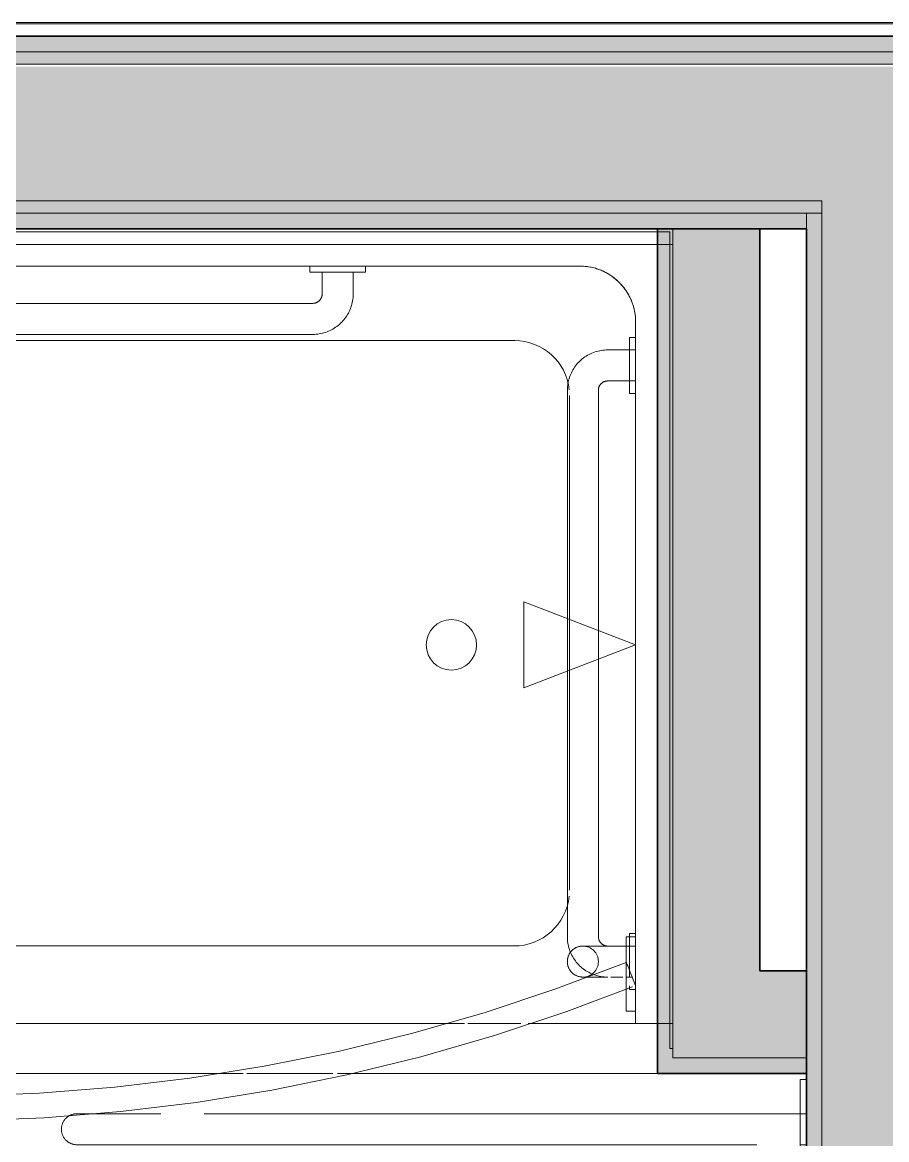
# Model space of a CAD drawing. Header units: inches. Extents: x 6 to 8416, y -388 to 6104.
# Drawn here: x 7184.59 to 7219.4, y 224.77 to 269.75 of the extents above; entities that cross this region are included whole.
import ezdxf

# ---------------------------------------------------------------- set-up
doc = ezdxf.new("R2010")
doc.units = ezdxf.units.IN
doc.header["$MEASUREMENT"] = 0
doc.linetypes.add('Dash 1_16_', pattern=[48, 24, -24])
doc.linetypes.add('Hidden 1_16_', pattern=[36, 24, -12])
for name, color, linetype, lineweight in [('A-GENM', 13, 'Continuous', 18), ('A-ROOM', 32, 'Continuous', 13), ('A-WALL', 113, 'Continuous', 25), ('A-WALL-PATT', 111, 'Continuous', 35), ('I-WALL', 2, 'Continuous', 25), ('P-SANR-FIXT', 6, 'Continuous', 18), ('Q-SPCQ', 91, 'Continuous', 18)]:
    doc.layers.add(name, color=color, linetype=linetype, lineweight=lineweight)

# ---------------------------------------------------------------- blocks, each defined once
blk = doc.blocks.new('GM BA Shower-Unit-Tub-Prefab-ICC ADA-AM - ICC Type B_ Option A Forward_ 60_W x 32_D-2223805-LEVEL 3 - PLAN Copy 1 Copy 1')
at = {"layer": 'A-GENM'}
blk.add_line((0, 32), (0.625, 32), dxfattribs=at)
blk = doc.blocks.new('PL BA Toilet-Unit-Two Piece-ICC ADA-AM - ICC Type B_ Side Approach_ Swing Up Bar-V233-LEVEL 3 - PLAN Copy 1 Copy 1')
at = {"layer": 'A-GENM', "linetype": 'Hidden 1_16_', "lineweight": 9}
for p, q in [((0, -6), (0, 0)), ((0, -18.276), (0, -6)), ((0, -18.875), (0, -18.276)), ((0, -22.536), (0, -19.066)), ((0, -23.578), (0, -22.678)), ((0, -47.172), (0, -23.578))]:
    blk.add_line(p, q, dxfattribs=at)
blk = doc.blocks.new('z Nested-Shower Surround-Tub-Prefab - Variable-V238-LEVEL 3 - PLAN Copy 1 Copy 1')
at = {"layer": 'A-GENM', "lineweight": 9}
for p, q in [((0.125, 33), (0, 33)), ((0, 33), (0, 0.625)), ((0, 32), (0, 33)), ((0, 33), (0.125, 33)), ((0.125, 0.625), (0.125, 33)), ((0.125, 33), (0.125, 32)), ((0, 29.875), (0, 32)), ((0.125, 32), (0.125, 29.875)), ((0, 0.625), (0, 29.875)), ((0.125, 29.875), (0.125, 0.625)), ((0, 0.625), (0, 0)), ((0, 0), (0, 0.625)), ((0.125, 0.125), (0.125, 0.625)), ((0.125, 0.625), (0.125, 0.313)), ((0, 0), (60, 0)), ((0.625, 0), (0, 0)), ((59.875, 0.125), (0.125, 0.125)), ((0.402, 0.125), (0.625, 0.125)), ((0.625, 0.125), (59.375, 0.125)), ((59.375, 0), (0.625, 0))]:
    blk.add_line(p, q, dxfattribs=at)
at = {"layer": 'A-GENM'}
for p, q in [((1.5, 32), (0, 32)), ((0, 32), (0, 0.625)), ((0, 29.875), (0, 32)), ((0.125, 32), (0.379, 32)), ((0.402, 32), (0.625, 32)), ((0.625, 32), (1.5, 32)), ((1.5, 32), (5.826, 32)), ((1.5, 30.75), (1.5, 32)), ((1.5, 30.75), (1.5, 32)), ((1.5, 32), (1.5, 30.75)), ((6.125, 32), (8.252, 32)), ((8.398, 32), (9.275, 32)), ((9.275, 32), (26.625, 32)), ((1.5, 30), (1.5, 30.75)), ((1.5, 29.25), (1.5, 30.75)), ((1.5, 30.75), (1.5, 30)), ((0, 0.625), (0, 29.875)), ((1.5, 3.75), (1.5, 29.25)), ((1.5, 5.942), (1.5, 29.058)), ((1.5, 29.058), (1.5, 5.942)), ((53.839, 28.873), (6.409, 28.873)), ((4.159, 26.623), (4.159, 17.771)), ((4.159, 17.771), (4.159, 15.729)), ((4.159, 15.729), (4.159, 6.712)), ((1.5, 3.75), (1.5, 5.058)), ((1.5, 5.058), (1.5, 3.75)), ((53.877, 4.5), (6.371, 4.5)), ((56.25, 1.5), (3.75, 1.5)), ((56.25, 1.5), (3.75, 1.5)), ((3.75, 1.5), (56.25, 1.5)), ((0, 0.625), (0, 0)), ((0, 0), (0, 0.625)), ((0, 0), (60, 0)), ((0.625, 0), (0, 0)), ((59.375, 0), (0.625, 0))]:
    blk.add_line(p, q, dxfattribs=at)
blk.add_circle((8.92, 16.75), 1.016, dxfattribs=at)
for centre, radius, start, end in [((6.409, 26.623), 2.25, 90, 173.7582), ((6.371, 6.712), 2.212, 186.0977, 270), ((3.75, 3.75), 2.25, 180, 195), ((3.75, 3.75), 2.25, 180, 270), ((3.75, 3.75), 2.25, 180, 195), ((3.75, 3.75), 2.25, 195, 200.0287), ((3.75, 3.75), 2.25, 195, 200.0287), ((3.75, 3.75), 2.25, 200.0287, 204.9713), ((3.75, 3.75), 2.25, 200.0287, 204.9713), ((3.75, 3.75), 2.25, 204.9713, 210), ((3.75, 3.75), 2.25, 204.9713, 210), ((3.75, 3.75), 2.25, 210, 225), ((3.75, 3.75), 2.25, 210, 225), ((3.75, 3.75), 2.25, 225, 240), ((3.75, 3.75), 2.25, 225, 240), ((3.75, 3.75), 2.25, 240, 245.0287), ((3.75, 3.75), 2.25, 240, 245.0287), ((3.75, 3.75), 2.25, 245.0287, 249.9713), ((3.75, 3.75), 2.25, 245.0287, 249.9713), ((3.75, 3.75), 2.25, 249.9713, 255), ((3.75, 3.75), 2.25, 249.9713, 255), ((3.75, 3.75), 2.25, 255, 270), ((3.75, 3.75), 2.25, 255, 270)]:
    blk.add_arc(centre, radius, start, end, dxfattribs=at)
blk = doc.blocks.new('z Nested-Shower Grab Bars - Variable-V239-LEVEL 3 - PLAN Copy 1 Copy 1')
at = {"layer": 'A-GENM', "linetype": 'Dash 1_16_', "lineweight": 9}
for p, q in [((0.245, 29.125), (0, 29.125)), ((0, 29.125), (0, 28.974)), ((0, 29.125), (0, 29.087)), ((0.245, 29.125), (0, 29.125)), ((0, 29.125), (0, 28.974)), ((0, 29.125), (0, 28.974)), ((0, 29.087), (0, 28.974)), ((0, 28.795), (0, 28.563)), ((0, 28.795), (0, 28.563)), ((0, 28.795), (0, 28.563)), ((0, 28.795), (0, 28.563)), ((0.25, 29.087), (0.25, 29.125)), ((0.25, 29.087), (0.25, 29.125)), ((0.25, 29.087), (0.25, 29.125)), ((0.25, 29.087), (0.25, 29.125)), ((0.25, 28.974), (0.25, 29.087)), ((0.25, 28.974), (0.25, 29.087)), ((0.25, 28.974), (0.25, 29.087)), ((0.25, 28.974), (0.25, 29.087)), ((0, 28.625), (0, 28.604)), ((0, 28.625), (0, 28.604)), ((0, 28.604), (0, 28.541)), ((0, 28.604), (0, 28.541)), ((0, 28.541), (0, 28.442)), ((0, 28.541), (0, 28.442)), ((0, 28.503), (0, 28.291)), ((0, 28.503), (0, 28.113)), ((0, 28.503), (0, 28.291)), ((0, 28.442), (0, 28.313)), ((0, 28.442), (0, 27.838)), ((0.375, 28.625), (0.154, 28.625)), ((0.25, 28.625), (0.25, 28.604)), ((0.25, 28.625), (0.25, 28.604)), ((0.25, 28.604), (0.25, 28.541)), ((0.25, 28.604), (0.25, 28.541)), ((0.25, 28.541), (0.25, 28.442)), ((0.25, 28.541), (0.25, 28.442)), ((0.25, 28.442), (0.25, 28.313)), ((0.25, 28.442), (0.25, 28.313)), ((1.004, 28.625), (0.515, 28.625)), ((1.004, 28.625), (0.515, 28.625)), ((1.143, 28.625), (1.125, 28.625)), ((1.125, 28.625), (1.165, 28.625)), ((1.208, 28.623), (1.143, 28.625)), ((1.165, 28.625), (1.205, 28.625)), ((1.205, 28.625), (1.245, 28.625)), ((1.272, 28.618), (1.208, 28.623)), ((1.245, 28.625), (1.284, 28.625)), ((1.337, 28.611), (1.272, 28.618)), ((1.284, 28.625), (1.324, 28.625)), ((1.324, 28.625), (1.363, 28.625)), ((1.401, 28.601), (1.337, 28.611)), ((1.363, 28.625), (1.401, 28.625)), ((1.401, 28.625), (1.44, 28.625)), ((1.465, 28.589), (1.401, 28.601)), ((1.44, 28.625), (1.477, 28.625)), ((1.528, 28.574), (1.465, 28.589)), ((1.477, 28.625), (1.514, 28.625)), ((1.514, 28.625), (1.551, 28.625)), ((1.591, 28.557), (1.528, 28.574)), ((1.551, 28.625), (1.587, 28.625)), ((1.587, 28.625), (1.622, 28.625)), ((1.653, 28.537), (1.591, 28.557)), ((1.622, 28.625), (1.656, 28.625)), ((1.714, 28.515), (1.653, 28.537)), ((1.656, 28.625), (1.69, 28.625)), ((1.69, 28.625), (1.722, 28.625)), ((1.774, 28.49), (1.714, 28.515)), ((1.722, 28.625), (1.754, 28.625)), ((1.754, 28.625), (1.784, 28.625)), ((1.833, 28.463), (1.774, 28.49)), ((1.784, 28.625), (1.814, 28.625)), ((1.814, 28.625), (1.842, 28.625)), ((1.891, 28.433), (1.833, 28.463)), ((1.842, 28.625), (1.87, 28.625)), ((1.87, 28.625), (1.896, 28.625)), ((1.948, 28.401), (1.891, 28.433)), ((1.896, 28.625), (1.921, 28.625)), ((1.921, 28.625), (1.944, 28.625)), ((1.944, 28.625), (1.966, 28.625)), ((2.003, 28.367), (1.948, 28.401)), ((2.057, 28.331), (2.003, 28.367)), ((2.042, 28.625), (2.057, 28.625)), ((2.057, 28.625), (2.071, 28.625)), ((2.125, 28.625), (2.15, 28.625)), ((2.15, 28.625), (2.175, 28.623)), ((2.175, 28.623), (2.2, 28.621)), ((2.2, 28.621), (2.225, 28.617)), ((2.225, 28.617), (2.249, 28.613)), ((2.249, 28.613), (2.274, 28.607)), ((2.274, 28.607), (2.298, 28.601)), ((2.298, 28.601), (2.322, 28.593)), ((2.322, 28.593), (2.345, 28.585)), ((2.345, 28.585), (2.368, 28.576)), ((2.368, 28.576), (2.391, 28.565)), ((2.391, 28.565), (2.414, 28.554)), ((2.414, 28.554), (2.436, 28.542)), ((2.436, 28.542), (2.457, 28.53)), ((2.457, 28.53), (2.478, 28.516)), ((2.478, 28.516), (2.498, 28.501)), ((2.498, 28.501), (2.518, 28.486)), ((2.518, 28.486), (2.537, 28.47)), ((2.537, 28.47), (2.556, 28.453)), ((2.556, 28.453), (2.573, 28.435)), ((2.573, 28.435), (2.59, 28.417)), ((2.59, 28.417), (2.607, 28.398)), ((2.607, 28.398), (2.622, 28.379)), ((2.622, 28.379), (2.637, 28.358)), ((2.637, 28.358), (2.651, 28.338)), ((0, 28.313), (0, 27.838)), ((0, 28.291), (0, 28.113)), ((0, 28.291), (0, 28.113)), ((0, 28), (0, 27.749)), ((0, 28), (0, 27.749)), ((0, 28), (0, 27.749)), ((0.25, 28.313), (0.25, 28.162)), ((0.25, 28.313), (0.25, 28.162)), ((0.25, 28.113), (0.25, 28.291)), ((0.25, 28.162), (0.25, 28)), ((0.25, 28.162), (0.25, 28)), ((0.25, 28), (0.25, 27.838)), ((0.25, 28), (0.25, 27.838)), ((0.25, 27.749), (0.25, 27.991)), ((2.109, 28.293), (2.057, 28.331)), ((2.16, 28.252), (2.109, 28.293)), ((2.21, 28.21), (2.16, 28.252)), ((2.257, 28.166), (2.21, 28.21)), ((2.303, 28.119), (2.257, 28.166)), ((2.347, 28.072), (2.303, 28.119)), ((2.389, 28.022), (2.347, 28.072)), ((2.428, 27.97), (2.389, 28.022)), ((2.466, 27.918), (2.428, 27.97)), ((2.502, 27.863), (2.466, 27.918)), ((2.651, 28.338), (2.664, 28.316)), ((2.664, 28.316), (2.676, 28.295)), ((2.676, 28.295), (2.688, 28.272)), ((2.688, 28.272), (2.698, 28.25)), ((2.698, 28.25), (2.708, 28.226)), ((2.708, 28.226), (2.716, 28.203)), ((2.716, 28.203), (2.724, 28.179)), ((2.724, 28.179), (2.73, 28.155)), ((2.73, 28.155), (2.736, 28.131)), ((2.736, 28.131), (2.741, 28.106)), ((2.743, 27.907), (2.739, 27.882)), ((2.741, 28.106), (2.745, 28.082)), ((2.746, 27.932), (2.743, 27.907)), ((2.745, 28.082), (2.747, 28.057)), ((2.749, 27.957), (2.746, 27.932)), ((2.747, 28.057), (2.749, 28.032)), ((2.749, 28.032), (2.75, 28.007)), ((2.75, 27.982), (2.749, 27.957)), ((2.75, 28.007), (2.75, 27.982)), ((0, 27.838), (0, 27.688)), ((0, 27.838), (0, 27.688)), ((0, 27.709), (0, 27.438)), ((0, 27.709), (0, 27.438)), ((0, 27.709), (0, 27.438)), ((0, 27.688), (0, 27.558)), ((0, 27.688), (0, 27.558)), ((0, 27.558), (0, 27.459)), ((0, 27.558), (0, 27.459)), ((0, 27.459), (0, 27.396)), ((0, 27.459), (0, 27.396)), ((0.25, 27.838), (0.25, 27.688)), ((0.25, 27.838), (0.25, 27.688)), ((0.25, 26.875), (0.25, 27.709)), ((0.25, 27.688), (0.25, 27.375)), ((0.25, 27.688), (0.25, 27.375)), ((0.25, 26.875), (0.25, 27.687)), ((0.25, 26.875), (0.25, 27.687)), ((2.403, 27.44), (2.381, 27.43)), ((2.426, 27.452), (2.403, 27.44)), ((2.447, 27.464), (2.426, 27.452)), ((2.468, 27.478), (2.447, 27.464)), ((2.489, 27.492), (2.468, 27.478)), ((2.509, 27.507), (2.489, 27.492)), ((2.535, 27.807), (2.502, 27.863)), ((2.528, 27.523), (2.509, 27.507)), ((2.547, 27.539), (2.528, 27.523)), ((2.566, 27.75), (2.535, 27.807)), ((2.565, 27.556), (2.547, 27.539)), ((2.583, 27.574), (2.565, 27.556)), ((2.595, 27.692), (2.566, 27.75)), ((2.599, 27.593), (2.583, 27.574)), ((2.622, 27.633), (2.595, 27.692)), ((2.615, 27.612), (2.599, 27.593)), ((2.63, 27.632), (2.615, 27.612)), ((2.646, 27.572), (2.622, 27.633)), ((2.645, 27.653), (2.63, 27.632)), ((2.658, 27.674), (2.645, 27.653)), ((2.671, 27.695), (2.658, 27.674)), ((2.682, 27.717), (2.671, 27.695)), ((2.693, 27.74), (2.682, 27.717)), ((2.703, 27.763), (2.693, 27.74)), ((2.712, 27.786), (2.703, 27.763)), ((2.72, 27.81), (2.712, 27.786)), ((2.727, 27.834), (2.72, 27.81)), ((2.734, 27.858), (2.727, 27.834)), ((2.739, 27.882), (2.734, 27.858)), ((0, 27.438), (0, 27.205)), ((0, 27.438), (0, 27.205)), ((0, 27.438), (0, 27.205)), ((0, 27.438), (0, 27.205)), ((0, 27.396), (0, 27.375)), ((0, 27.396), (0, 27.375)), ((0, 27.375), (1.125, 27.375)), ((0, 27.205), (0, 27.026)), ((0, 27.205), (0, 27.026)), ((0, 27.205), (0, 27.026)), ((0, 27.205), (0, 27.026)), ((0, 27.026), (0, 26.913)), ((0, 27.026), (0, 26.913)), ((0, 27.026), (0, 26.913)), ((0, 27.026), (0, 26.913)), ((0.25, 26.875), (0.25, 27.438)), ((0.25, 27.375), (1.125, 27.375)), ((1.5, 27), (1.5, 15.826)), ((1.972, 27.375), (1.95, 27.375)), ((1.993, 27.375), (1.972, 27.375)), ((2.012, 27.375), (1.993, 27.375)), ((2.03, 27.375), (2.012, 27.375)), ((2.046, 27.375), (2.03, 27.375)), ((2.061, 27.375), (2.046, 27.375)), ((2.074, 27.375), (2.061, 27.375)), ((2.138, 27.375), (2.125, 27.375)), ((2.163, 27.376), (2.138, 27.375)), ((2.188, 27.378), (2.163, 27.376)), ((2.213, 27.381), (2.188, 27.378)), ((2.238, 27.385), (2.213, 27.381)), ((2.262, 27.39), (2.238, 27.385)), ((2.287, 27.396), (2.262, 27.39)), ((2.311, 27.403), (2.287, 27.396)), ((2.334, 27.411), (2.311, 27.403)), ((2.358, 27.42), (2.334, 27.411)), ((2.381, 27.43), (2.358, 27.42)), ((2.75, 16.306), (2.75, 27)), ((0, 26.913), (0, 26.875)), ((0, 26.913), (0, 26.875)), ((0, 26.913), (0, 26.875)), ((0, 26.913), (0, 26.875)), ((0, 26.875), (0.25, 26.875)), ((0, 26.875), (0.25, 26.875)), ((2.75, 14.194), (2.75, 16.306)), ((1.5, 15.826), (1.5, 14.674)), ((1.5, 14.674), (1.5, 5)), ((2.75, 5), (2.75, 14.194)), ((0.25, 5.125), (0, 5.125)), ((0, 5.125), (0, 5.087)), ((0, 5.125), (0, 5.087)), ((0, 5.087), (0, 4.974)), ((0, 5.087), (0, 4.974)), ((0, 4.974), (0, 4.795)), ((0, 4.974), (0, 4.795)), ((0.25, 2.875), (0.25, 5.125)), ((0.25, 4.563), (0.25, 5.125)), ((0, 4.795), (0, 4.563)), ((0, 4.795), (0, 4.563)), ((1.125, 4.625), (0, 4.625)), ((0, 4.625), (0, 4.604)), ((0, 4.625), (0, 4.604)), ((0, 4.604), (0, 4.541)), ((0, 4.604), (0, 4.541)), ((0, 4.563), (0, 4.291)), ((0, 4.541), (0, 4.442)), ((0, 4.541), (0, 4.442)), ((0, 4.442), (0, 4.162)), ((0, 4.442), (0, 4.313)), ((0, 4.313), (0, 4.162)), ((0, 4.291), (0, 4)), ((0, 4.162), (0, 4)), ((0, 4.162), (0, 4)), ((0, 4), (0, 3.709)), ((0, 4), (0, 3.838)), ((0, 4), (0, 3.838)), ((0, 3.838), (0, 3.558)), ((0, 3.838), (0, 3.688)), ((0, 3.709), (0, 3.438)), ((0, 3.688), (0, 3.558)), ((0, 3.558), (0, 3.459)), ((0, 3.558), (0, 3.459)), ((0, 3.459), (0, 3.396)), ((0, 3.459), (0, 3.396)), ((0, 3.438), (0, 3.205)), ((0, 3.438), (0, 3.205)), ((0, 3.396), (0, 3.375)), ((0, 3.396), (0, 3.375)), ((0, 3.375), (1.125, 3.375)), ((0, 3.205), (0, 3.026)), ((0, 3.205), (0, 3.026)), ((0.25, 2.875), (0.25, 3.438)), ((0, 3.026), (0, 2.913)), ((0, 3.026), (0, 2.913)), ((0, 2.913), (0, 2.875)), ((0, 2.913), (0, 2.875)), ((0, 2.875), (0.25, 2.875)), ((35, 2.75), (13, 2.75)), ((35, 2.75), (13, 2.75)), ((13, 1.5), (35, 1.5)), ((13, 1.5), (35, 1.5)), ((11.375, 1.125), (11.375, 0.25)), ((11.375, 1.125), (11.375, 0.25)), ((12.625, 0.25), (12.625, 1.125)), ((12.625, 0.25), (12.625, 1.125)), ((10.875, 0.25), (10.875, 0)), ((11.687, 0.25), (10.875, 0.25)), ((11.687, 0.25), (10.875, 0.25)), ((10.875, 0.25), (10.875, 0)), ((13.125, 0.25), (10.875, 0.25)), ((11.687, 0.25), (10.875, 0.25)), ((10.875, 0), (10.913, 0)), ((10.875, 0), (10.913, 0)), ((10.875, 0), (10.913, 0)), ((10.875, 0), (10.913, 0)), ((10.913, 0), (11.026, 0)), ((10.913, 0), (11.026, 0)), ((10.913, 0), (11.026, 0)), ((10.913, 0), (11.026, 0)), ((11.026, 0), (11.205, 0)), ((11.026, 0), (11.205, 0)), ((11.026, 0), (11.205, 0)), ((11.026, 0), (11.205, 0)), ((11.205, 0), (11.438, 0)), ((11.205, 0), (11.438, 0)), ((11.205, 0), (11.438, 0)), ((11.205, 0), (11.438, 0)), ((11.375, 0.25), (11.688, 0.25)), ((11.375, 0.25), (11.688, 0.25)), ((11.375, 0.25), (11.688, 0.25)), ((11.375, 0.25), (12.625, 0.25)), ((11.438, 0), (11.709, 0)), ((11.438, 0), (11.709, 0)), ((11.438, 0), (11.709, 0)), ((11.438, 0), (11.709, 0)), ((11.688, 0.25), (11.838, 0.25)), ((11.688, 0.25), (11.838, 0.25)), ((11.688, 0.25), (11.838, 0.25)), ((11.709, 0), (12, 0)), ((11.709, 0), (12, 0)), ((11.709, 0), (12, 0)), ((11.709, 0), (12, 0)), ((11.838, 0.25), (12, 0.25)), ((11.838, 0.25), (12, 0.25)), ((11.838, 0.25), (12, 0.25)), ((12, 0.25), (12.162, 0.25)), ((12, 0.25), (12.162, 0.25)), ((12, 0.25), (12.162, 0.25)), ((12, 0), (12.291, 0)), ((12, 0), (12.291, 0)), ((12, 0), (12.291, 0)), ((12, 0), (12.291, 0)), ((12.162, 0.25), (12.313, 0.25)), ((12.162, 0.25), (12.313, 0.25)), ((12.162, 0.25), (12.313, 0.25)), ((12.291, 0), (12.563, 0)), ((12.291, 0), (12.563, 0)), ((12.291, 0), (12.563, 0)), ((12.291, 0), (12.563, 0)), ((13.125, 0.25), (12.313, 0.25)), ((13.125, 0.25), (12.313, 0.25)), ((12.313, 0.25), (12.625, 0.25)), ((12.313, 0.25), (12.625, 0.25)), ((13.125, 0.25), (12.313, 0.25)), ((12.313, 0.25), (12.625, 0.25)), ((12.563, 0), (12.795, 0)), ((12.563, 0), (12.795, 0)), ((12.563, 0), (12.795, 0)), ((12.563, 0), (12.795, 0)), ((12.795, 0), (12.974, 0)), ((12.795, 0), (12.974, 0)), ((12.795, 0), (12.974, 0)), ((12.795, 0), (12.974, 0)), ((12.974, 0), (13.087, 0)), ((12.974, 0), (13.087, 0)), ((12.974, 0), (13.087, 0)), ((12.974, 0), (13.087, 0)), ((13.087, 0), (13.125, 0)), ((13.087, 0), (13.125, 0)), ((13.087, 0), (13.125, 0)), ((13.087, 0), (13.125, 0)), ((13.125, 0), (13.125, 0.25)), ((13.125, 0), (13.125, 0.25))]:
    blk.add_line(p, q, dxfattribs=at)
at = {"layer": 'A-GENM', "linetype": 'Dash 1_16_', "lineweight": 9, "flags": 128}
for points in [[(1.966, 28.625), (1.987, 28.625), (2.007, 28.625), (2.025, 28.625), (2.042, 28.625)], [(2.071, 28.625), (2.083, 28.625), (2.094, 28.625), (2.103, 28.625), (2.11, 28.625), (2.116, 28.625), (2.121, 28.625), (2.124, 28.625), (2.125, 28.625)], [(2.75, 27), (2.749, 27.065), (2.745, 27.13), (2.738, 27.195), (2.729, 27.259), (2.718, 27.323), (2.703, 27.386), (2.687, 27.449), (2.668, 27.511), (2.646, 27.572)], [(1.125, 27.375), (1.14, 27.375), (1.155, 27.374), (1.17, 27.372), (1.185, 27.37), (1.2, 27.368), (1.214, 27.364), (1.229, 27.36), (1.243, 27.356), (1.257, 27.351), (1.271, 27.345), (1.285, 27.339), (1.298, 27.333), (1.311, 27.325), (1.324, 27.318), (1.337, 27.31), (1.349, 27.301), (1.361, 27.292), (1.372, 27.282), (1.383, 27.272), (1.394, 27.261), (1.404, 27.25), (1.414, 27.239), (1.423, 27.227), (1.432, 27.215), (1.441, 27.203), (1.448, 27.19), (1.456, 27.177), (1.463, 27.163), (1.469, 27.15), (1.475, 27.136), (1.48, 27.122), (1.484, 27.108), (1.488, 27.093), (1.492, 27.078), (1.495, 27.064), (1.497, 27.049), (1.498, 27.034), (1.5, 27.019), (1.5, 27.004), (1.5, 27)], [(1.95, 27.375), (1.927, 27.375), (1.903, 27.375), (1.877, 27.375), (1.85, 27.375), (1.822, 27.375), (1.792, 27.375), (1.762, 27.375), (1.731, 27.375), (1.699, 27.375), (1.665, 27.375), (1.631, 27.375), (1.596, 27.375), (1.561, 27.375), (1.524, 27.375), (1.487, 27.375), (1.45, 27.375), (1.412, 27.375), (1.373, 27.375), (1.334, 27.375), (1.295, 27.375), (1.255, 27.375), (1.216, 27.375), (1.176, 27.375), (1.136, 27.375), (1.125, 27.375)], [(2.118, 27.375), (2.112, 27.375), (2.105, 27.375), (2.096, 27.375), (2.086, 27.375), (2.074, 27.375)], [(2.125, 27.375), (2.124, 27.375), (2.122, 27.375), (2.118, 27.375)], [(1.5, 5), (1.5, 4.985), (1.499, 4.97), (1.497, 4.955), (1.495, 4.94), (1.493, 4.925), (1.489, 4.911), (1.485, 4.896), (1.481, 4.882), (1.476, 4.868), (1.47, 4.854), (1.464, 4.84), (1.458, 4.827), (1.45, 4.814), (1.443, 4.801), (1.435, 4.788), (1.426, 4.776), (1.417, 4.764), (1.407, 4.753), (1.397, 4.742), (1.386, 4.731), (1.375, 4.721), (1.364, 4.711), (1.352, 4.702), (1.34, 4.693), (1.328, 4.684), (1.315, 4.677), (1.302, 4.669), (1.288, 4.662), (1.275, 4.656), (1.261, 4.65), (1.247, 4.645), (1.233, 4.641), (1.218, 4.637), (1.203, 4.633), (1.189, 4.63), (1.174, 4.628), (1.159, 4.627), (1.144, 4.625), (1.129, 4.625), (1.125, 4.625)], [(1.125, 3.375), (1.19, 3.376), (1.255, 3.38), (1.32, 3.387), (1.384, 3.396), (1.448, 3.407), (1.511, 3.422), (1.574, 3.438), (1.636, 3.457), (1.697, 3.479), (1.758, 3.503), (1.817, 3.53), (1.875, 3.559), (1.932, 3.59), (1.988, 3.623), (2.043, 3.659), (2.095, 3.697), (2.147, 3.736), (2.197, 3.778), (2.244, 3.822), (2.291, 3.868), (2.335, 3.915), (2.377, 3.965), (2.418, 4.016), (2.456, 4.068), (2.492, 4.122), (2.526, 4.177), (2.558, 4.234), (2.588, 4.292), (2.615, 4.351), (2.64, 4.411), (2.662, 4.472), (2.682, 4.534), (2.699, 4.597), (2.714, 4.66), (2.726, 4.724), (2.736, 4.788), (2.743, 4.853), (2.748, 4.917), (2.75, 4.982), (2.75, 5)], [(13, 2.75), (12.935, 2.749), (12.87, 2.745), (12.805, 2.738), (12.741, 2.729), (12.677, 2.718), (12.614, 2.703), (12.551, 2.687), (12.489, 2.668), (12.428, 2.646), (12.367, 2.622), (12.308, 2.595), (12.25, 2.566), (12.193, 2.535), (12.137, 2.502), (12.082, 2.466), (12.03, 2.428), (11.978, 2.389), (11.928, 2.347), (11.881, 2.303), (11.834, 2.257), (11.79, 2.21), (11.748, 2.16), (11.707, 2.109), (11.669, 2.057), (11.633, 2.003), (11.599, 1.948), (11.567, 1.891), (11.537, 1.833), (11.51, 1.774), (11.485, 1.714), (11.463, 1.653), (11.443, 1.591), (11.426, 1.528), (11.411, 1.465), (11.399, 1.401), (11.389, 1.337), (11.382, 1.272), (11.377, 1.208), (11.375, 1.143), (11.375, 1.125)], [(13, 2.75), (12.935, 2.749), (12.87, 2.745), (12.805, 2.738), (12.741, 2.729), (12.677, 2.718), (12.614, 2.703), (12.551, 2.687), (12.489, 2.668), (12.428, 2.646), (12.367, 2.622), (12.308, 2.595), (12.25, 2.566), (12.193, 2.535), (12.137, 2.502), (12.082, 2.466), (12.03, 2.428), (11.978, 2.389), (11.928, 2.347), (11.881, 2.303), (11.834, 2.257), (11.79, 2.21), (11.748, 2.16), (11.707, 2.109), (11.669, 2.057), (11.633, 2.003), (11.599, 1.948), (11.567, 1.891), (11.537, 1.833), (11.51, 1.774), (11.485, 1.714), (11.463, 1.653), (11.443, 1.591), (11.426, 1.528), (11.411, 1.465), (11.399, 1.401), (11.389, 1.337), (11.382, 1.272), (11.377, 1.208), (11.375, 1.143), (11.375, 1.125)], [(12.625, 1.125), (12.625, 1.14), (12.626, 1.155), (12.628, 1.17), (12.63, 1.185), (12.632, 1.2), (12.636, 1.214), (12.64, 1.229), (12.644, 1.243), (12.649, 1.257), (12.655, 1.271), (12.661, 1.285), (12.667, 1.298), (12.675, 1.311), (12.682, 1.324), (12.69, 1.337), (12.699, 1.349), (12.708, 1.361), (12.718, 1.372), (12.728, 1.383), (12.739, 1.394), (12.75, 1.404), (12.761, 1.414), (12.773, 1.423), (12.785, 1.432), (12.797, 1.441), (12.81, 1.448), (12.823, 1.456), (12.837, 1.463), (12.85, 1.469), (12.864, 1.475), (12.878, 1.48), (12.892, 1.484), (12.907, 1.488), (12.922, 1.492), (12.936, 1.495), (12.951, 1.497), (12.966, 1.498), (12.981, 1.5), (12.996, 1.5), (13, 1.5)], [(12.625, 1.125), (12.625, 1.14), (12.626, 1.155), (12.628, 1.17), (12.63, 1.185), (12.632, 1.2), (12.636, 1.214), (12.64, 1.229), (12.644, 1.243), (12.649, 1.257), (12.655, 1.271), (12.661, 1.285), (12.667, 1.298), (12.675, 1.311), (12.682, 1.324), (12.69, 1.337), (12.699, 1.349), (12.708, 1.361), (12.718, 1.372), (12.728, 1.383), (12.739, 1.394), (12.75, 1.404), (12.761, 1.414), (12.773, 1.423), (12.785, 1.432), (12.797, 1.441), (12.81, 1.448), (12.823, 1.456), (12.837, 1.463), (12.85, 1.469), (12.864, 1.475), (12.878, 1.48), (12.892, 1.484), (12.907, 1.488), (12.922, 1.492), (12.936, 1.495), (12.951, 1.497), (12.966, 1.498), (12.981, 1.5), (12.996, 1.5), (13, 1.5)]]:
    blk.add_lwpolyline(points, dxfattribs=at)
at = {"layer": 'A-GENM', "linetype": 'Dash 1_16_', "lineweight": 9}
for start, end in [(90, 270), (270, 90)]:
    blk.add_arc((2.125, 28), 0.625, start, end, dxfattribs=at)
blk = doc.blocks.new('z Nested-Shower Fixtures - Variable-2223344-LEVEL 3 - PLAN Copy 1 Copy 1')
at = {"layer": 'P-SANR-FIXT'}
for p, q in [((0, 0), (4.5, 1.727)), ((4.5, 1.727), (4.5, -1.727)), ((4.5, -1.727), (0, 0))]:
    blk.add_line(p, q, dxfattribs=at)
blk = doc.blocks.new('SE BA Shower Curtain Rod-AM - 1_ Dia__ 76_ AFF-V241-LEVEL 3 - PLAN Copy 1 Copy 1')
at = {"layer": 'Q-SPCQ'}
for p, q in [((0.375, 1.5), (0, 1.5)), ((0, 1.5), (0, 0.75)), ((0, 1.5), (0, -1.5)), ((0.375, -1.5), (0.375, 1.5)), ((0.375, 0.75), (0.375, 1.5)), ((0, 0.75), (0, 0.388)), ((0.002, 0.464), (0.009, 0.449)), ((0.002, 0.464), (0.027, 0.402)), ((0.375, 0.605), (0.128, 0.512)), ((0.375, 0.521), (0.375, 0.75)), ((0, 0.388), (0, 0)), ((0.009, 0.449), (0.027, 0.402)), ((0.027, 0.402), (0.057, 0.328)), ((0.027, 0.402), (0.057, 0.328)), ((0.057, 0.328), (0.095, 0.232)), ((0.057, 0.328), (0.095, 0.232)), ((0.095, 0.232), (0.14, 0.12)), ((0.095, 0.232), (0.14, 0.12)), ((0.14, 0.12), (0.187, 0)), ((0.14, 0.12), (0.187, 0)), ((0.187, 0), (0.235, -0.12)), ((0.187, 0), (0.235, -0.12)), ((0, 0), (0, -0.388)), ((0, -0.388), (0, -0.75)), ((0.235, -0.12), (0.28, -0.232)), ((0.235, -0.12), (0.28, -0.232)), ((0.28, -0.232), (0.318, -0.328)), ((0.28, -0.232), (0.318, -0.328)), ((0.318, -0.328), (0.348, -0.402)), ((0.318, -0.328), (0.348, -0.402)), ((0.348, -0.402), (0.366, -0.449)), ((0.348, -0.402), (0.366, -0.449)), ((0.366, -0.449), (0.373, -0.464)), ((0.366, -0.449), (0.373, -0.464)), ((0.375, -0.75), (0.375, -0.391)), ((0, -0.75), (0, -1.5)), ((0.375, -1.5), (0.375, -0.75)), ((0, -1.5), (0.375, -1.5))]:
    blk.add_line(p, q, dxfattribs=at)
at = {"layer": 'Q-SPCQ', "flags": 128}
for points in [[(56.625, 0.604), (54.115, 1.547), (51.191, 2.513), (48.231, 3.362), (45.239, 4.091), (42.221, 4.7), (39.18, 5.189), (36.123, 5.555), (33.053, 5.798), (29.976, 5.919), (26.897, 5.916), (23.82, 5.791), (20.75, 5.542), (17.694, 5.171), (14.654, 4.678), (11.636, 4.063), (8.646, 3.329), (5.687, 2.475), (2.765, 1.504), (0.375, 0.605)], [(0.375, -0.464), (3.218, 0.604), (6.104, 1.558), (9.026, 2.395), (11.978, 3.115), (14.958, 3.716), (17.959, 4.198), (20.976, 4.56), (24.006, 4.8), (27.043, 4.919), (30.083, 4.916), (33.119, 4.792), (36.149, 4.547), (39.166, 4.181), (42.166, 3.694), (45.144, 3.088), (48.096, 2.363), (51.016, 1.52), (53.901, 0.562), (56.625, -0.464)]]:
    blk.add_lwpolyline(points, dxfattribs=at)
blk = doc.blocks.new('z Nested-Toilet Grab Bars - z Nested-Toilet Grab Bars-V242-LEVEL 3 - PLAN Copy 1 Copy 1')
at = {"layer": 'A-GENM', "linetype": 'Dash 1_16_', "lineweight": 9}
for p, q in [((-1.724, 29.713), (-1.711, 29.691)), ((-1.711, 29.691), (-1.699, 29.67)), ((-1.699, 29.67), (-1.687, 29.647)), ((-1.687, 29.647), (-1.677, 29.625)), ((-1.677, 29.625), (-1.667, 29.601)), ((-1.667, 29.601), (-1.659, 29.578)), ((-1.659, 29.578), (-1.651, 29.554)), ((-1.651, 29.554), (-1.645, 29.53)), ((-1.645, 29.53), (-1.639, 29.506)), ((-1.639, 29.506), (-1.634, 29.481)), ((-1.634, 29.481), (-1.63, 29.457)), ((-1.63, 29.457), (-1.628, 29.432)), ((-1.628, 29.432), (-1.626, 29.407)), ((-1.626, 29.407), (-1.625, 29.382)), ((-1.625, 29.382), (-1.625, 29.375)), ((-1.625, 29.371), (-1.625, 29.375)), ((-1.625, 29.375), (-1.625, 29.372)), ((-1.625, 29.372), (-1.625, 29.364)), ((-1.625, 29.361), (-1.625, 29.371)), ((-1.625, 29.364), (-1.625, 29.351)), ((-1.625, 29.346), (-1.625, 29.361)), ((-1.625, 29.351), (-1.625, 29.332)), ((-1.625, 29.326), (-1.625, 29.346)), ((-1.625, 29.332), (-1.625, 29.308)), ((-1.625, 29.3), (-1.625, 29.326)), ((-1.625, 29.308), (-1.625, 29.278)), ((-1.625, 29.269), (-1.625, 29.3)), ((-1.625, 29.278), (-1.625, 29.244)), ((-1.625, 29.233), (-1.625, 29.269)), ((-1.625, 29.244), (-1.625, 29.204)), ((-1.625, 29.192), (-1.625, 29.233)), ((-1.625, 29.146), (-1.625, 29.192)), ((-1.625, 28.977), (-1.625, 29.038)), ((-1.625, 28.994), (-1.625, 28.929)), ((-1.625, 28.911), (-1.625, 28.977)), ((-1.625, 28.929), (-1.625, 28.859)), ((-1.625, 28.84), (-1.625, 28.911)), ((-1.625, 28.859), (-1.625, 28.786)), ((-1.625, 28.765), (-1.625, 28.84)), ((-1.625, 28.786), (-1.625, 28.707)), ((-1.625, 28.685), (-1.625, 28.765)), ((-2.875, 26), (-2.875, 0.25)), ((-2.875, 26), (-2.875, 0.25)), ((-1.625, 0.25), (-1.625, 26)), ((-1.625, 0.25), (-1.625, 26)), ((-41.386, 2.703), (-41.449, 2.687)), ((-41.323, 2.718), (-41.386, 2.703)), ((-41.259, 2.729), (-41.323, 2.718)), ((-41.195, 2.738), (-41.259, 2.729)), ((-41.13, 2.745), (-41.195, 2.738)), ((-41.065, 2.749), (-41.13, 2.745)), ((-41, 2.75), (-41.065, 2.749)), ((-35, 2.75), (-41, 2.75)), ((-7, 2.75), (-35, 2.75)), ((-42.166, 2.257), (-42.21, 2.21)), ((-42.119, 2.303), (-42.166, 2.257)), ((-42.072, 2.347), (-42.119, 2.303)), ((-42.022, 2.389), (-42.072, 2.347)), ((-41.97, 2.428), (-42.022, 2.389)), ((-41.918, 2.466), (-41.97, 2.428)), ((-41.863, 2.502), (-41.918, 2.466)), ((-41.807, 2.535), (-41.863, 2.502)), ((-41.75, 2.566), (-41.807, 2.535)), ((-41.692, 2.595), (-41.75, 2.566)), ((-41.633, 2.622), (-41.692, 2.595)), ((-41.572, 2.646), (-41.633, 2.622)), ((-41.511, 2.668), (-41.572, 2.646)), ((-41.449, 2.687), (-41.511, 2.668)), ((-42.463, 1.833), (-42.49, 1.774)), ((-42.433, 1.891), (-42.463, 1.833)), ((-42.401, 1.948), (-42.433, 1.891)), ((-42.367, 2.003), (-42.401, 1.948)), ((-42.331, 2.057), (-42.367, 2.003)), ((-42.293, 2.109), (-42.331, 2.057)), ((-42.252, 2.16), (-42.293, 2.109)), ((-42.21, 2.21), (-42.252, 2.16)), ((-42.601, 1.401), (-42.611, 1.337)), ((-42.589, 1.465), (-42.601, 1.401)), ((-42.574, 1.528), (-42.589, 1.465)), ((-42.557, 1.591), (-42.574, 1.528)), ((-42.537, 1.653), (-42.557, 1.591)), ((-42.515, 1.714), (-42.537, 1.653)), ((-42.49, 1.774), (-42.515, 1.714)), ((-41.301, 1.349), (-41.292, 1.361)), ((-41.292, 1.361), (-41.282, 1.372)), ((-41.282, 1.372), (-41.272, 1.383)), ((-41.272, 1.383), (-41.261, 1.394)), ((-41.261, 1.394), (-41.25, 1.404)), ((-41.25, 1.404), (-41.239, 1.414)), ((-41.239, 1.414), (-41.227, 1.423)), ((-41.227, 1.423), (-41.215, 1.432)), ((-41.215, 1.432), (-41.203, 1.441)), ((-41.203, 1.441), (-41.19, 1.448)), ((-41.19, 1.448), (-41.177, 1.456)), ((-41.177, 1.456), (-41.163, 1.463)), ((-41.163, 1.463), (-41.15, 1.469)), ((-41.15, 1.469), (-41.136, 1.475)), ((-41.136, 1.475), (-41.122, 1.48)), ((-41.122, 1.48), (-41.108, 1.484)), ((-41.108, 1.484), (-41.093, 1.488)), ((-41.093, 1.488), (-41.078, 1.492)), ((-41.078, 1.492), (-41.064, 1.495)), ((-41.064, 1.495), (-41.049, 1.497)), ((-41.049, 1.497), (-41.034, 1.498)), ((-41.034, 1.498), (-41.019, 1.5)), ((-41.019, 1.5), (-41.004, 1.5)), ((-41.004, 1.5), (-41, 1.5)), ((-41, 1.5), (-35, 1.5)), ((-35, 1.5), (-7, 1.5)), ((-42.623, 1.208), (-42.625, 1.143)), ((-42.625, 1.143), (-42.625, 1.125)), ((-42.625, 1.125), (-42.625, 0.75)), ((-42.618, 1.272), (-42.623, 1.208)), ((-42.611, 1.337), (-42.618, 1.272)), ((-41.375, 1.14), (-41.374, 1.155)), ((-41.375, 1.125), (-41.375, 1.14)), ((-41.375, 0.75), (-41.375, 1.125)), ((-41.374, 1.155), (-41.372, 1.17)), ((-41.372, 1.17), (-41.37, 1.185)), ((-41.37, 1.185), (-41.368, 1.2)), ((-41.368, 1.2), (-41.364, 1.214)), ((-41.364, 1.214), (-41.36, 1.229)), ((-41.36, 1.229), (-41.356, 1.243)), ((-41.356, 1.243), (-41.351, 1.257)), ((-41.351, 1.257), (-41.345, 1.271)), ((-41.345, 1.271), (-41.339, 1.285)), ((-41.339, 1.285), (-41.333, 1.298)), ((-41.333, 1.298), (-41.325, 1.311)), ((-41.325, 1.311), (-41.318, 1.324)), ((-41.318, 1.324), (-41.31, 1.337)), ((-41.31, 1.337), (-41.301, 1.349)), ((-6.625, 1.125), (-6.625, 0.25)), ((-5.375, 0.25), (-5.375, 1.125)), ((-42.625, 0.75), (-42.625, 0.25)), ((-41.375, 0.25), (-41.375, 0.75)), ((-43, 0.25), (-43, 0)), ((-42.901, 0.25), (-43, 0.25)), ((-41, 0.25), (-43, 0.25)), ((-41.099, 0.25), (-42.901, 0.25)), ((-42.625, 0.25), (-41.375, 0.25)), ((-42.625, 0.25), (-42.563, 0.25)), ((-42.563, 0.25), (-42.39, 0.25)), ((-42.39, 0.25), (-41.437, 0.25)), ((-41.437, 0.25), (-41.375, 0.25)), ((-41, 0.25), (-41.099, 0.25)), ((-41, 0), (-41, 0.25)), ((-7, 0.25), (-7, 0)), ((-5, 0.25), (-7, 0.25)), ((-5, 0.25), (-7, 0.25)), ((-6.625, 0.25), (-5.375, 0.25)), ((-6.625, 0.25), (-5.375, 0.25)), ((-5, 0), (-5, 0.25)), ((-2.854, 0.25), (-4.25, 0.25)), ((-4.25, 0.25), (-0.25, 0.25)), ((-4.25, 0.25), (-4.25, 0)), ((-4.25, 0.25), (-4.25, 0)), ((-2.875, 0.25), (-2.875, 0)), ((-2.875, 0.25), (-2.875, 0)), ((-0.25, 0.25), (-1.647, 0.25)), ((-1.625, 0), (-1.625, 0.25)), ((-1.625, 0), (-1.625, 0.25)), ((-0.25, 0.25), (-0.25, 0)), ((-0.25, 0), (-0.25, 0.25)), ((-42.901, 0), (-42.623, 0)), ((-42.901, 0), (-41.099, 0)), ((-42.623, 0), (-42.223, 0)), ((-42.223, 0), (-41.777, 0)), ((-41.777, 0), (-41.377, 0)), ((-41.377, 0), (-41.099, 0))]:
    blk.add_line(p, q, dxfattribs=at)
at = {"layer": 'A-GENM', "linetype": 'Dash 1_16_', "lineweight": 9, "flags": 128}
for points in [[(-2.875, 29.375), (-2.875, 29.4), (-2.873, 29.425), (-2.871, 29.45), (-2.867, 29.475), (-2.863, 29.499), (-2.857, 29.524), (-2.851, 29.548), (-2.843, 29.572), (-2.835, 29.595), (-2.826, 29.618), (-2.815, 29.641), (-2.804, 29.664), (-2.792, 29.686), (-2.78, 29.707), (-2.766, 29.728), (-2.751, 29.748), (-2.736, 29.768), (-2.72, 29.787), (-2.703, 29.806), (-2.685, 29.823), (-2.667, 29.84), (-2.648, 29.857), (-2.629, 29.872), (-2.608, 29.887), (-2.588, 29.901), (-2.566, 29.914), (-2.545, 29.926), (-2.522, 29.938), (-2.5, 29.948), (-2.476, 29.958), (-2.453, 29.966), (-2.429, 29.974), (-2.405, 29.98), (-2.381, 29.986), (-2.356, 29.991), (-2.332, 29.995), (-2.307, 29.997), (-2.282, 29.999), (-2.257, 30), (-2.25, 30)], [(-2.25, 30), (-2.225, 30), (-2.2, 29.998), (-2.175, 29.996), (-2.15, 29.992), (-2.126, 29.988), (-2.101, 29.982), (-2.077, 29.976), (-2.053, 29.968), (-2.03, 29.96), (-2.007, 29.951), (-1.984, 29.94), (-1.961, 29.929), (-1.939, 29.917), (-1.918, 29.905), (-1.897, 29.891), (-1.877, 29.876), (-1.857, 29.861), (-1.838, 29.845), (-1.819, 29.828), (-1.802, 29.81), (-1.785, 29.792), (-1.768, 29.773), (-1.753, 29.754), (-1.738, 29.733), (-1.724, 29.713)], [(-2.875, 29.375), (-2.875, 29.372), (-2.875, 29.364), (-2.875, 29.351), (-2.875, 29.332), (-2.875, 29.308), (-2.875, 29.278), (-2.875, 29.244), (-2.875, 29.204), (-2.875, 29.159), (-2.875, 29.109), (-2.875, 29.054), (-2.875, 28.994), (-2.875, 28.929), (-2.875, 28.859), (-2.875, 28.786), (-2.875, 28.707), (-2.875, 28.624), (-2.875, 28.537), (-2.875, 28.446), (-2.875, 28.351), (-2.875, 28.253), (-2.875, 28.15), (-2.875, 28.045), (-2.875, 27.936), (-2.875, 27.824), (-2.875, 27.708), (-2.875, 27.591), (-2.875, 27.47), (-2.875, 27.348), (-2.875, 27.223), (-2.875, 27.096), (-2.875, 26.968), (-2.875, 26.838), (-2.875, 26.706), (-2.875, 26.574), (-2.875, 26.44), (-2.875, 26.306), (-2.875, 26.171), (-2.875, 26.036), (-2.875, 26)], [(-2.875, 26), (-2.875, 26.135), (-2.875, 26.27), (-2.875, 26.404), (-2.875, 26.538), (-2.875, 26.671), (-2.875, 26.802), (-2.875, 26.933), (-2.875, 27.062), (-2.875, 27.189), (-2.875, 27.314), (-2.875, 27.438), (-2.875, 27.559), (-2.875, 27.677), (-2.875, 27.793), (-2.875, 27.906), (-2.875, 28.016), (-2.875, 28.122), (-2.875, 28.225), (-2.875, 28.325), (-2.875, 28.421), (-2.875, 28.513), (-2.875, 28.601), (-2.875, 28.685), (-2.875, 28.765), (-2.875, 28.84), (-2.875, 28.911), (-2.875, 28.977), (-2.875, 29.038), (-2.875, 29.094), (-2.875, 29.146), (-2.875, 29.192), (-2.875, 29.233), (-2.875, 29.269), (-2.875, 29.3), (-2.875, 29.326), (-2.875, 29.346), (-2.875, 29.361), (-2.875, 29.371), (-2.875, 29.375)], [(-1.625, 29.204), (-1.625, 29.159), (-1.625, 29.109)], [(-1.625, 29.038), (-1.625, 29.094), (-1.625, 29.146)], [(-1.625, 29.109), (-1.625, 29.054), (-1.625, 28.994)], [(-1.625, 28.707), (-1.625, 28.624), (-1.625, 28.537), (-1.625, 28.446), (-1.625, 28.351), (-1.625, 28.253), (-1.625, 28.15), (-1.625, 28.045), (-1.625, 27.936), (-1.625, 27.824), (-1.625, 27.708), (-1.625, 27.591), (-1.625, 27.47), (-1.625, 27.348), (-1.625, 27.223), (-1.625, 27.096), (-1.625, 26.968), (-1.625, 26.838), (-1.625, 26.706), (-1.625, 26.574), (-1.625, 26.44), (-1.625, 26.306), (-1.625, 26.171), (-1.625, 26.036), (-1.625, 26)], [(-1.625, 26), (-1.625, 26.135), (-1.625, 26.27), (-1.625, 26.404), (-1.625, 26.538), (-1.625, 26.671), (-1.625, 26.802), (-1.625, 26.933), (-1.625, 27.062), (-1.625, 27.189), (-1.625, 27.314), (-1.625, 27.438), (-1.625, 27.559), (-1.625, 27.677), (-1.625, 27.793), (-1.625, 27.906), (-1.625, 28.016), (-1.625, 28.122), (-1.625, 28.225), (-1.625, 28.325), (-1.625, 28.421), (-1.625, 28.513), (-1.625, 28.601), (-1.625, 28.685)], [(-5.375, 1.125), (-5.376, 1.19), (-5.38, 1.255), (-5.387, 1.32), (-5.396, 1.384), (-5.407, 1.448), (-5.422, 1.511), (-5.438, 1.574), (-5.457, 1.636), (-5.479, 1.697), (-5.503, 1.758), (-5.53, 1.817), (-5.559, 1.875), (-5.59, 1.932), (-5.623, 1.988), (-5.659, 2.043), (-5.697, 2.095), (-5.736, 2.147), (-5.778, 2.197), (-5.822, 2.244), (-5.868, 2.291), (-5.915, 2.335), (-5.965, 2.377), (-6.016, 2.418), (-6.068, 2.456), (-6.122, 2.492), (-6.177, 2.526), (-6.234, 2.558), (-6.292, 2.588), (-6.351, 2.615), (-6.411, 2.64), (-6.472, 2.662), (-6.534, 2.682), (-6.597, 2.699), (-6.66, 2.714), (-6.724, 2.726), (-6.788, 2.736), (-6.853, 2.743), (-6.917, 2.748), (-6.982, 2.75), (-7, 2.75)], [(-7, 1.5), (-6.985, 1.5), (-6.97, 1.499), (-6.955, 1.497), (-6.94, 1.495), (-6.925, 1.493), (-6.911, 1.489), (-6.896, 1.485), (-6.882, 1.481), (-6.868, 1.476), (-6.854, 1.47), (-6.84, 1.464), (-6.827, 1.458), (-6.814, 1.45), (-6.801, 1.443), (-6.788, 1.435), (-6.776, 1.426), (-6.764, 1.417), (-6.753, 1.407), (-6.742, 1.397), (-6.731, 1.386), (-6.721, 1.375), (-6.711, 1.364), (-6.702, 1.352), (-6.693, 1.34), (-6.684, 1.328), (-6.677, 1.315), (-6.669, 1.302), (-6.662, 1.288), (-6.656, 1.275), (-6.65, 1.261), (-6.645, 1.247), (-6.641, 1.233), (-6.637, 1.218), (-6.633, 1.203), (-6.63, 1.189), (-6.628, 1.174), (-6.627, 1.159), (-6.625, 1.144), (-6.625, 1.129), (-6.625, 1.125)]]:
    blk.add_lwpolyline(points, dxfattribs=at)
blk = doc.blocks.new('z Nested-Shower Extra Gyp Layer - Variable-2223807-LEVEL 3 - PLAN Copy 1 Copy 1')
at = {"layer": 'A-GENM', "lineweight": 9}
for p, q in [((60, 0.625), (0, 0.625)), ((0, 0.625), (60, 0.625)), ((0, 0.625), (0, 0)), ((0, 0.625), (0, 0)), ((60, 0), (0, 0)), ((0, 0), (60, 0))]:
    blk.add_line(p, q, dxfattribs=at)

msp = doc.modelspace()

# ---------------------------------------------------------------- hatches: boundary and pattern name
at = {"layer": 'A-WALL-PATT', "lineweight": 25}
h = msp.add_hatch(color=10, dxfattribs=at)
h.paths.add_polyline_path([(7697.79033733, 268.56077679), (7697.79033733, 269.18577679), (7679.66533733, 269.18577679), (7679.66533733, 268.56077679), (7682.78303685, 268.56077679)])
h.paths.add_polyline_path([(7581.55553685, 268.56077679), (7643.66533733, 268.56077679), (7643.66533733, 269.18577679), (7557.41533733, 269.08740772), (7557.41533733, 268.56077679), (7564.68428685, 268.56077679)])
h.paths.add_polyline_path([(7530.94178685, 268.56077679), (7549.91533733, 268.56077679), (7549.91533733, 269.18577679), (7095.04033733, 269.18577679), (7095.04033733, 268.56077679), (7514.07053685, 268.56077679)])
at = {"layer": 'A-WALL-PATT'}
h = msp.add_hatch(color=10, dxfattribs=at)
h.paths.add_polyline_path([(7682.78303685, 262.06077679), (7704.29033733, 262.06077679), (7704.29033733, 262.56077679), (7679.66533733, 262.56077679), (7679.66533733, 262.06077679)])
h.paths.add_polyline_path([(7581.55553685, 262.06077679), (7643.66533733, 262.06077679), (7643.66533733, 262.56077679), (7228.79033733, 262.56077679), (7228.79033733, 262.06077679), (7564.68428685, 262.06077679)])
h.paths.add_polyline_path([(7216.79033733, 262.06077679), (7216.79033733, 262.56077679), (7095.04033733, 262.56077679), (7095.04033733, 262.06077679), (7216.16533733, 262.06077679)])
h = msp.add_hatch(color=10, dxfattribs=at)
h.paths.add_polyline_path([(7547.81303685, 261.43577679), (7643.66533733, 261.43577679), (7643.66533733, 262.06077679), (7229.41533733, 262.06077679), (7229.41533733, 261.43577679), (7530.94178685, 261.43577679)])
h.paths.add_polyline_path([(7704.29033733, 261.43577679), (7704.91533733, 261.43577679), (7704.91533733, 261.93577679), (7679.66533733, 262.06077679), (7679.66533733, 261.43577679), (7703.79033733, 261.43577679)])
h.paths.add_polyline_path([(7210.38803685, 261.43577679), (7216.16533733, 261.43577679), (7216.16533733, 262.06077679), (7095.66533733, 262.06077679), (7095.66533733, 261.43577679), (7193.51678685, 261.43577679)])
msp.add_hatch(color=10, dxfattribs=at).paths.add_polyline_path([(7216.16533733, 152.43577679), (7216.79033733, 152.43577679), (7216.79033733, 262.06077679), (7216.16533733, 262.06077679), (7216.16533733, 153.97581081)])
at = {"layer": 'A-WALL-PATT', "transparency": 33554560}
for points in [[(7210.16533733, 260.81077679), (7210.79033733, 260.81077679), (7210.79033733, 261.43577679), (7210.16533733, 261.43577679)], [(7210.16533733, 228.06077679), (7210.79033733, 228.06077679), (7210.77726202, 260.81077679), (7210.16533733, 260.81077679), (7210.16533733, 231.56077679)], [(7210.38803685, 227.43577679), (7216.16533733, 227.43577679), (7216.16533733, 228.06077679), (7210.16533733, 228.06077679), (7210.16533733, 227.43577679)]]:
    msp.add_hatch(color=10, dxfattribs=at).paths.add_polyline_path(points)
at = {"layer": 'I-WALL'}
h = msp.add_hatch(color=10, dxfattribs=at)
h.paths.add_polyline_path([(7679.66533733, 268.06077679), (7698.29033733, 268.06077679), (7698.29033733, 268.56077679), (7679.66533733, 268.56077679)])
h.paths.add_polyline_path([(7549.91533733, 268.06077679), (7549.91533733, 268.56077679), (7094.41533733, 268.56077679), (7094.41533733, 268.06077679), (7547.81303685, 268.06077679)])
h.paths.add_polyline_path([(7557.41533733, 268.06077679), (7643.66533733, 268.06077679), (7643.66533733, 268.56077679), (7557.41533733, 268.48208153)])
h = msp.add_hatch(color=10, dxfattribs=at)
h.paths.add_polyline_path([(7703.79033733, 262.56077679), (7703.79033733, 268.06077679), (7679.66533733, 268.06077679), (7679.66533733, 262.56077679), (7699.65428685, 262.56077679)])
h.paths.add_polyline_path([(7581.55553685, 262.56077679), (7643.66533733, 262.56077679), (7643.66533733, 268.06077679), (7557.41533733, 268.06077679), (7557.41533733, 265.18577679), (7549.91533733, 265.18577679), (7549.91533733, 268.06077679), (7094.41533733, 267.93577679), (7094.41533733, 262.56077679), (7564.68428685, 262.56077679)])
msp.add_hatch(color=10, dxfattribs=at).paths.add_polyline_path([(7218.79033733, 152.43577679), (7222.29033733, 152.43577679), (7222.29033733, 262.56077679), (7216.79033733, 262.56077679), (7216.79033733, 152.43577679), (7218.29033733, 152.43577679)])
at = {"layer": 'I-WALL', "transparency": 33554560}
for points in [[(7210.79033733, 231.56077679), (7214.29033733, 231.56077679), (7214.29033733, 261.43577679), (7210.79033733, 261.43577679), (7210.79033733, 232.70281081)], [(7210.79033733, 228.06077679), (7216.16533733, 228.06077679), (7216.16533733, 231.56077679), (7210.79033733, 231.56077679)]]:
    msp.add_hatch(color=10, dxfattribs=at).paths.add_polyline_path(points)

# ---------------------------------------------------------------- linework, layer by layer
at = {"layer": 'A-ROOM', "lineweight": 9, "flags": 128}
for points in [[(5393.42419122, 269.18577679), (5491.85253134, 269.18577679), (5491.91533733, 269.18577679), (5494.91533733, 269.18577679), (5544.16533733, 269.18577679), (5932.04033733, 269.18577679), (5937.92419122, 269.18577679), (5937.97814332, 269.18577679), (5994.01633733, 269.18577679), (6006.06433733, 269.18577679), (6351.91533733, 269.18577679), (6422.41533733, 269.18577679), (6523.85253134, 269.18577679), (6523.91533733, 269.18577679), (6526.91533733, 269.18577679), (6576.16533733, 269.18577679), (6965.04033733, 269.18577679), (7072.16533733, 269.18577679), (7092.66533733, 269.18577679), (7222.79033733, 269.18577679), (7344.04033733, 269.18577679)], [(7217.66533733, -23.18922321), (7217.66533733, 152.43577679), (7216.16533733, 152.43577679), (7216.16533733, 261.43577679), (7095.66533733, 261.43577679)]]:
    msp.add_lwpolyline(points, dxfattribs=at)
at = {"layer": 'A-WALL', "lineweight": 18}
for p, q in [((7438.50616305, 269.74827679), (7095.66533733, 269.74827679)), ((7641.66533733, 269.68577679), (7095.66533733, 269.68577679))]:
    msp.add_line(p, q, dxfattribs=at)
at = {"layer": 'A-WALL', "lineweight": 9}
for p, q in [((7065.16533733, 268.56077679), (7549.91533733, 268.56077679)), ((7094.41533733, 268.06077679), (7549.91533733, 268.06077679)), ((7094.41533733, 262.56077679), (7216.79033733, 262.56077679)), ((7216.79033733, 262.56077679), (7216.79033733, 152.43577679)), ((7095.04033733, 262.06077679), (7216.79033733, 262.06077679)), ((7216.16533733, 261.43577679), (7216.16533733, 262.06077679)), ((7210.79033733, 261.43577679), (7210.79033733, 228.06077679)), ((7210.79033733, 228.06077679), (7216.16533733, 228.06077679))]:
    msp.add_line(p, q, dxfattribs=at)
at = {"layer": 'I-WALL', "lineweight": 35}
for p, q in [((7549.91533733, 269.18577679), (7065.16533733, 269.18577679)), ((7095.66533733, 261.43577679), (7216.16533733, 261.43577679)), ((7210.16533733, 261.43577679), (7210.16533733, 227.43577679)), ((7214.29033733, 231.56077679), (7214.29033733, 261.43577679)), ((7216.16533733, 261.43577679), (7216.16533733, 152.43577679)), ((7216.16533733, 231.56077679), (7214.29033733, 231.56077679)), ((7210.16533733, 227.43577679), (7216.16533733, 227.43577679))]:
    msp.add_line(p, q, dxfattribs=at)

# ---------------------------------------------------------------- block references
at = {"layer": 'A-GENM', "lineweight": 9, "rotation": 180}
msp.add_blockref('z Nested-Shower Surround-Tub-Prefab - Variable-V238-LEVEL 3 - PLAN Copy 1 Copy 1', (7210.79033733, 261.43577679), dxfattribs=at)
at = {"layer": 'A-GENM', "rotation": 180}
for name in ['z Nested-Shower Extra Gyp Layer - Variable-2223807-LEVEL 3 - PLAN Copy 1 Copy 1', 'GM BA Shower-Unit-Tub-Prefab-ICC ADA-AM - ICC Type B_ Option A Forward_ 60_W x 32_D-2223805-LEVEL 3 - PLAN Copy 1 Copy 1']:
    msp.add_blockref(name, (7210.79033733, 261.43577679), dxfattribs=at)
at = {"layer": 'A-GENM', "linetype": 'Dash 1_16_', "lineweight": 9}
for name, p, rotation in [('z Nested-Shower Grab Bars - Variable-V239-LEVEL 3 - PLAN Copy 1 Copy 1', (7209.29033733, 259.93577679), 180), ('z Nested-Toilet Grab Bars - z Nested-Toilet Grab Bars-V242-LEVEL 3 - PLAN Copy 1 Copy 1', (7216.16533733, 227.43577679), 89.99999999999858)]:
    msp.add_blockref(name, p, dxfattribs=dict(at, rotation=rotation))
at = {"layer": 'P-SANR-FIXT'}
for name, p, rotation in [('z Nested-Shower Fixtures - Variable-2223344-LEVEL 3 - PLAN Copy 1 Copy 1', (7209.29033733, 244.68577679), 180), ('PL BA Toilet-Unit-Two Piece-ICC ADA-AM - ICC Type B_ Side Approach_ Swing Up Bar-V233-LEVEL 3 - PLAN Copy 1 Copy 1', (7216.16533733, 227.43577679), 269.9999999999984)]:
    msp.add_blockref(name, p, dxfattribs=dict(at, rotation=rotation))
at = {"layer": 'Q-SPCQ', "rotation": 180}
msp.add_blockref('SE BA Shower Curtain Rod-AM - 1_ Dia__ 76_ AFF-V241-LEVEL 3 - PLAN Copy 1 Copy 1', (7209.29033733, 231.43577679), dxfattribs=at)

doc.saveas('drawing.dxf')
